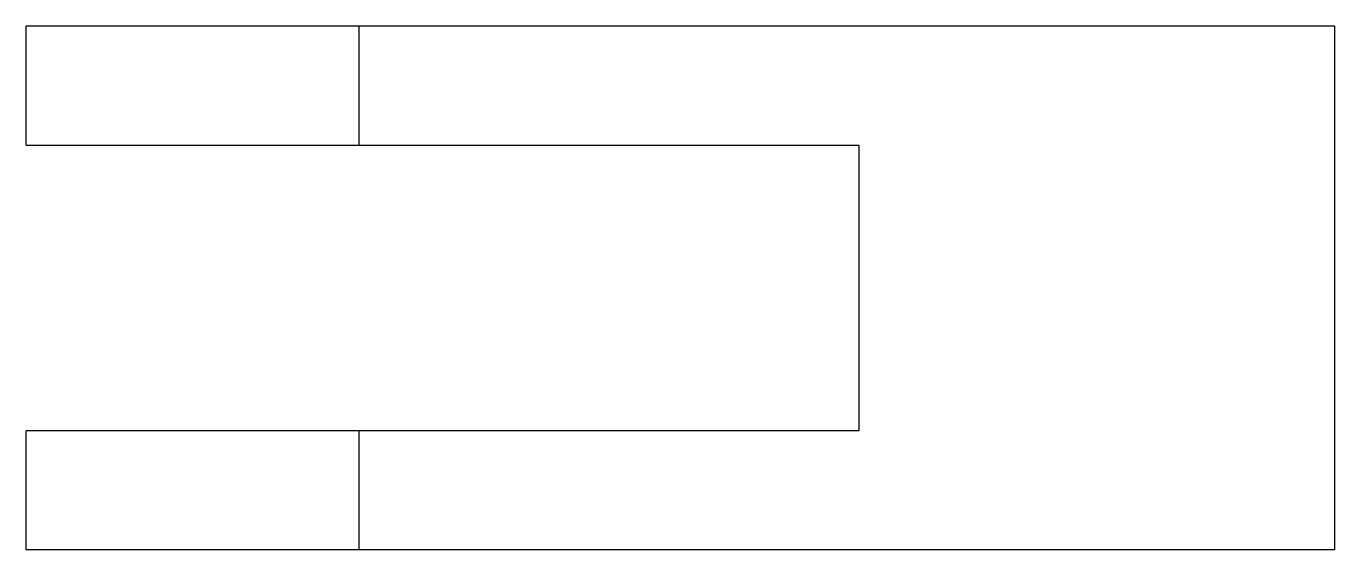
# Model space of a CAD drawing. Header units: metres. Extents: x -15 to 40, y -22 to 0.
import ezdxf

# ---------------------------------------------------------------- set-up
doc = ezdxf.new("R2010")
doc.units = ezdxf.units.M

msp = doc.modelspace()

# ---------------------------------------------------------------- linework, layer by layer
for points in [[(-15, -5), (-15, -4.9), (-15, -4.8), (-15, -4.7), (-15, -4.6), (-15, -4.5), (-15, -4.4), (-15, -4.3), (-15, -4.2), (-15, -4.1), (-15, -4), (-15, -3.9), (-15, -3.8), (-15, -3.7), (-15, -3.6), (-15, -3.5), (-15, -3.4), (-15, -3.3), (-15, -3.2), (-15, -3.1), (-15, -3), (-15, -2.9), (-15, -2.8), (-15, -2.7), (-15, -2.6), (-15, -2.5), (-15, -2.4), (-15, -2.3), (-15, -2.2), (-15, -2.1), (-15, -2), (-15, -1.9), (-15, -1.8), (-15, -1.7), (-15, -1.6), (-15, -1.5), (-15, -1.4), (-15, -1.3), (-15, -1.2), (-15, -1.1), (-15, -1), (-15, -0.9), (-15, -0.8), (-15, -0.7), (-15, -0.6), (-15, -0.5), (-15, -0.4), (-15, -0.3), (-15, -0.2), (-15, -0.1), (-15, 0)], [(-1, 0), (-1.049, 0), (-1.098, 0), (-1.147, 0), (-1.238, 0), (-1.383, 0), (-1.528, 0), (-1.673, 0), (-1.893, 0), (-2.127, 0), (-2.36, 0), (-2.616, 0), (-2.926, 0), (-3.237, 0), (-3.547, 0), (-3.901, 0), (-4.273, 0), (-4.644, 0), (-5.022, 0), (-5.436, 0), (-5.851, 0), (-6.265, 0), (-6.692, 0), (-7.128, 0), (-7.564, 0), (-8, 0), (-8.436, 0), (-8.872, 0), (-9.308, 0), (-9.735, 0), (-10.149, 0), (-10.564, 0), (-10.978, 0), (-11.356, 0), (-11.727, 0), (-12.099, 0), (-12.453, 0), (-12.763, 0), (-13.074, 0), (-13.384, 0), (-13.64, 0), (-13.873, 0), (-14.107, 0), (-14.327, 0), (-14.472, 0), (-14.617, 0), (-14.762, 0), (-14.853, 0), (-14.902, 0), (-14.951, 0), (-15, 0)], [(-1, -5), (-1, -4.9), (-1, -4.8), (-1, -4.7), (-1, -4.6), (-1, -4.5), (-1, -4.4), (-1, -4.3), (-1, -4.2), (-1, -4.1), (-1, -4), (-1, -3.9), (-1, -3.8), (-1, -3.7), (-1, -3.6), (-1, -3.5), (-1, -3.4), (-1, -3.3), (-1, -3.2), (-1, -3.1), (-1, -3), (-1, -2.9), (-1, -2.8), (-1, -2.7), (-1, -2.6), (-1, -2.5), (-1, -2.4), (-1, -2.3), (-1, -2.2), (-1, -2.1), (-1, -2), (-1, -1.9), (-1, -1.8), (-1, -1.7), (-1, -1.6), (-1, -1.5), (-1, -1.4), (-1, -1.3), (-1, -1.2), (-1, -1.1), (-1, -1), (-1, -0.9), (-1, -0.8), (-1, -0.7), (-1, -0.6), (-1, -0.5), (-1, -0.4), (-1, -0.3), (-1, -0.2), (-1, -0.1), (-1, 0)], [(40, 0), (39.18, 0), (38.36, 0), (37.54, 0), (36.72, 0), (35.9, 0), (35.08, 0), (34.26, 0), (33.44, 0), (32.62, 0), (31.8, 0), (30.98, 0), (30.16, 0), (29.34, 0), (28.52, 0), (27.7, 0), (26.88, 0), (26.06, 0), (25.24, 0), (24.42, 0), (23.6, 0), (22.78, 0), (21.96, 0), (21.14, 0), (20.32, 0), (19.5, 0), (18.68, 0), (17.86, 0), (17.04, 0), (16.22, 0), (15.4, 0), (14.58, 0), (13.76, 0), (12.94, 0), (12.12, 0), (11.3, 0), (10.48, 0), (9.66, 0), (8.84, 0), (8.02, 0), (7.2, 0), (6.38, 0), (5.56, 0), (4.74, 0), (3.92, 0), (3.1, 0), (2.28, 0), (1.46, 0), (0.64, 0), (-0.18, 0), (-1, 0)], [(40, -22), (40, -21.56), (40, -21.12), (40, -20.68), (40, -20.24), (40, -19.8), (40, -19.36), (40, -18.92), (40, -18.48), (40, -18.04), (40, -17.6), (40, -17.16), (40, -16.72), (40, -16.28), (40, -15.84), (40, -15.4), (40, -14.96), (40, -14.52), (40, -14.08), (40, -13.64), (40, -13.2), (40, -12.76), (40, -12.32), (40, -11.88), (40, -11.44), (40, -11), (40, -10.56), (40, -10.12), (40, -9.68), (40, -9.24), (40, -8.8), (40, -8.36), (40, -7.92), (40, -7.48), (40, -7.04), (40, -6.6), (40, -6.16), (40, -5.72), (40, -5.28), (40, -4.84), (40, -4.4), (40, -3.96), (40, -3.52), (40, -3.08), (40, -2.64), (40, -2.2), (40, -1.76), (40, -1.32), (40, -0.88), (40, -0.44), (40, 0)], [(-15, -5), (-14.951, -5), (-14.902, -5), (-14.853, -5), (-14.762, -5), (-14.617, -5), (-14.472, -5), (-14.327, -5), (-14.107, -5), (-13.873, -5), (-13.64, -5), (-13.384, -5), (-13.074, -5), (-12.763, -5), (-12.453, -5), (-12.099, -5), (-11.727, -5), (-11.356, -5), (-10.978, -5), (-10.564, -5), (-10.149, -5), (-9.735, -5), (-9.308, -5), (-8.872, -5), (-8.436, -5), (-8, -5), (-7.564, -5), (-7.128, -5), (-6.692, -5), (-6.265, -5), (-5.851, -5), (-5.436, -5), (-5.022, -5), (-4.644, -5), (-4.273, -5), (-3.901, -5), (-3.547, -5), (-3.237, -5), (-2.926, -5), (-2.616, -5), (-2.36, -5), (-2.127, -5), (-1.893, -5), (-1.673, -5), (-1.528, -5), (-1.383, -5), (-1.238, -5), (-1.147, -5), (-1.098, -5), (-1.049, -5), (-1, -5)], [(-1, -5), (-0.58, -5), (-0.16, -5), (0.26, -5), (0.68, -5), (1.1, -5), (1.52, -5), (1.94, -5), (2.36, -5), (2.78, -5), (3.2, -5), (3.62, -5), (4.04, -5), (4.46, -5), (4.88, -5), (5.3, -5), (5.72, -5), (6.14, -5), (6.56, -5), (6.98, -5), (7.4, -5), (7.82, -5), (8.24, -5), (8.66, -5), (9.08, -5), (9.5, -5), (9.92, -5), (10.34, -5), (10.76, -5), (11.18, -5), (11.6, -5), (12.02, -5), (12.44, -5), (12.86, -5), (13.28, -5), (13.7, -5), (14.12, -5), (14.54, -5), (14.96, -5), (15.38, -5), (15.8, -5), (16.22, -5), (16.64, -5), (17.06, -5), (17.48, -5), (17.9, -5), (18.32, -5), (18.74, -5), (19.16, -5), (19.58, -5), (20, -5)], [(20, -5), (20, -5.24), (20, -5.48), (20, -5.72), (20, -5.96), (20, -6.2), (20, -6.44), (20, -6.68), (20, -6.92), (20, -7.16), (20, -7.4), (20, -7.64), (20, -7.88), (20, -8.12), (20, -8.36), (20, -8.6), (20, -8.84), (20, -9.08), (20, -9.32), (20, -9.56), (20, -9.8), (20, -10.04), (20, -10.28), (20, -10.52), (20, -10.76), (20, -11), (20, -11.24), (20, -11.48), (20, -11.72), (20, -11.96), (20, -12.2), (20, -12.44), (20, -12.68), (20, -12.92), (20, -13.16), (20, -13.4), (20, -13.64), (20, -13.88), (20, -14.12), (20, -14.36), (20, -14.6), (20, -14.84), (20, -15.08), (20, -15.32), (20, -15.56), (20, -15.8), (20, -16.04), (20, -16.28), (20, -16.52), (20, -16.76), (20, -17)], [(-1, -17), (-1.049, -17), (-1.098, -17), (-1.147, -17), (-1.238, -17), (-1.383, -17), (-1.528, -17), (-1.673, -17), (-1.893, -17), (-2.127, -17), (-2.36, -17), (-2.616, -17), (-2.926, -17), (-3.237, -17), (-3.547, -17), (-3.901, -17), (-4.273, -17), (-4.644, -17), (-5.022, -17), (-5.436, -17), (-5.851, -17), (-6.265, -17), (-6.692, -17), (-7.128, -17), (-7.564, -17), (-8, -17), (-8.436, -17), (-8.872, -17), (-9.308, -17), (-9.735, -17), (-10.149, -17), (-10.564, -17), (-10.978, -17), (-11.356, -17), (-11.727, -17), (-12.099, -17), (-12.453, -17), (-12.763, -17), (-13.074, -17), (-13.384, -17), (-13.64, -17), (-13.873, -17), (-14.107, -17), (-14.327, -17), (-14.472, -17), (-14.617, -17), (-14.762, -17), (-14.853, -17), (-14.902, -17), (-14.951, -17), (-15, -17)], [(-15, -22), (-15, -21.9), (-15, -21.8), (-15, -21.7), (-15, -21.6), (-15, -21.5), (-15, -21.4), (-15, -21.3), (-15, -21.2), (-15, -21.1), (-15, -21), (-15, -20.9), (-15, -20.8), (-15, -20.7), (-15, -20.6), (-15, -20.5), (-15, -20.4), (-15, -20.3), (-15, -20.2), (-15, -20.1), (-15, -20), (-15, -19.9), (-15, -19.8), (-15, -19.7), (-15, -19.6), (-15, -19.5), (-15, -19.4), (-15, -19.3), (-15, -19.2), (-15, -19.1), (-15, -19), (-15, -18.9), (-15, -18.8), (-15, -18.7), (-15, -18.6), (-15, -18.5), (-15, -18.4), (-15, -18.3), (-15, -18.2), (-15, -18.1), (-15, -18), (-15, -17.9), (-15, -17.8), (-15, -17.7), (-15, -17.6), (-15, -17.5), (-15, -17.4), (-15, -17.3), (-15, -17.2), (-15, -17.1), (-15, -17)], [(20, -17), (19.58, -17), (19.16, -17), (18.74, -17), (18.32, -17), (17.9, -17), (17.48, -17), (17.06, -17), (16.64, -17), (16.22, -17), (15.8, -17), (15.38, -17), (14.96, -17), (14.54, -17), (14.12, -17), (13.7, -17), (13.28, -17), (12.86, -17), (12.44, -17), (12.02, -17), (11.6, -17), (11.18, -17), (10.76, -17), (10.34, -17), (9.92, -17), (9.5, -17), (9.08, -17), (8.66, -17), (8.24, -17), (7.82, -17), (7.4, -17), (6.98, -17), (6.56, -17), (6.14, -17), (5.72, -17), (5.3, -17), (4.88, -17), (4.46, -17), (4.04, -17), (3.62, -17), (3.2, -17), (2.78, -17), (2.36, -17), (1.94, -17), (1.52, -17), (1.1, -17), (0.68, -17), (0.26, -17), (-0.16, -17), (-0.58, -17), (-1, -17)], [(-1, -22), (-1, -21.9), (-1, -21.8), (-1, -21.7), (-1, -21.6), (-1, -21.5), (-1, -21.4), (-1, -21.3), (-1, -21.2), (-1, -21.1), (-1, -21), (-1, -20.9), (-1, -20.8), (-1, -20.7), (-1, -20.6), (-1, -20.5), (-1, -20.4), (-1, -20.3), (-1, -20.2), (-1, -20.1), (-1, -20), (-1, -19.9), (-1, -19.8), (-1, -19.7), (-1, -19.6), (-1, -19.5), (-1, -19.4), (-1, -19.3), (-1, -19.2), (-1, -19.1), (-1, -19), (-1, -18.9), (-1, -18.8), (-1, -18.7), (-1, -18.6), (-1, -18.5), (-1, -18.4), (-1, -18.3), (-1, -18.2), (-1, -18.1), (-1, -18), (-1, -17.9), (-1, -17.8), (-1, -17.7), (-1, -17.6), (-1, -17.5), (-1, -17.4), (-1, -17.3), (-1, -17.2), (-1, -17.1), (-1, -17)], [(-1, -22), (-1.049, -22), (-1.098, -22), (-1.147, -22), (-1.238, -22), (-1.383, -22), (-1.528, -22), (-1.673, -22), (-1.893, -22), (-2.127, -22), (-2.36, -22), (-2.616, -22), (-2.926, -22), (-3.237, -22), (-3.547, -22), (-3.901, -22), (-4.273, -22), (-4.644, -22), (-5.022, -22), (-5.436, -22), (-5.851, -22), (-6.265, -22), (-6.692, -22), (-7.128, -22), (-7.564, -22), (-8, -22), (-8.436, -22), (-8.872, -22), (-9.308, -22), (-9.735, -22), (-10.149, -22), (-10.564, -22), (-10.978, -22), (-11.356, -22), (-11.727, -22), (-12.099, -22), (-12.453, -22), (-12.763, -22), (-13.074, -22), (-13.384, -22), (-13.64, -22), (-13.873, -22), (-14.107, -22), (-14.327, -22), (-14.472, -22), (-14.617, -22), (-14.762, -22), (-14.853, -22), (-14.902, -22), (-14.951, -22), (-15, -22)], [(40, -22), (39.18, -22), (38.36, -22), (37.54, -22), (36.72, -22), (35.9, -22), (35.08, -22), (34.26, -22), (33.44, -22), (32.62, -22), (31.8, -22), (30.98, -22), (30.16, -22), (29.34, -22), (28.52, -22), (27.7, -22), (26.88, -22), (26.06, -22), (25.24, -22), (24.42, -22), (23.6, -22), (22.78, -22), (21.96, -22), (21.14, -22), (20.32, -22), (19.5, -22), (18.68, -22), (17.86, -22), (17.04, -22), (16.22, -22), (15.4, -22), (14.58, -22), (13.76, -22), (12.94, -22), (12.12, -22), (11.3, -22), (10.48, -22), (9.66, -22), (8.84, -22), (8.02, -22), (7.2, -22), (6.38, -22), (5.56, -22), (4.74, -22), (3.92, -22), (3.1, -22), (2.28, -22), (1.46, -22), (0.64, -22), (-0.18, -22), (-1, -22)]]:
    msp.add_lwpolyline(points)

doc.saveas('drawing.dxf')
